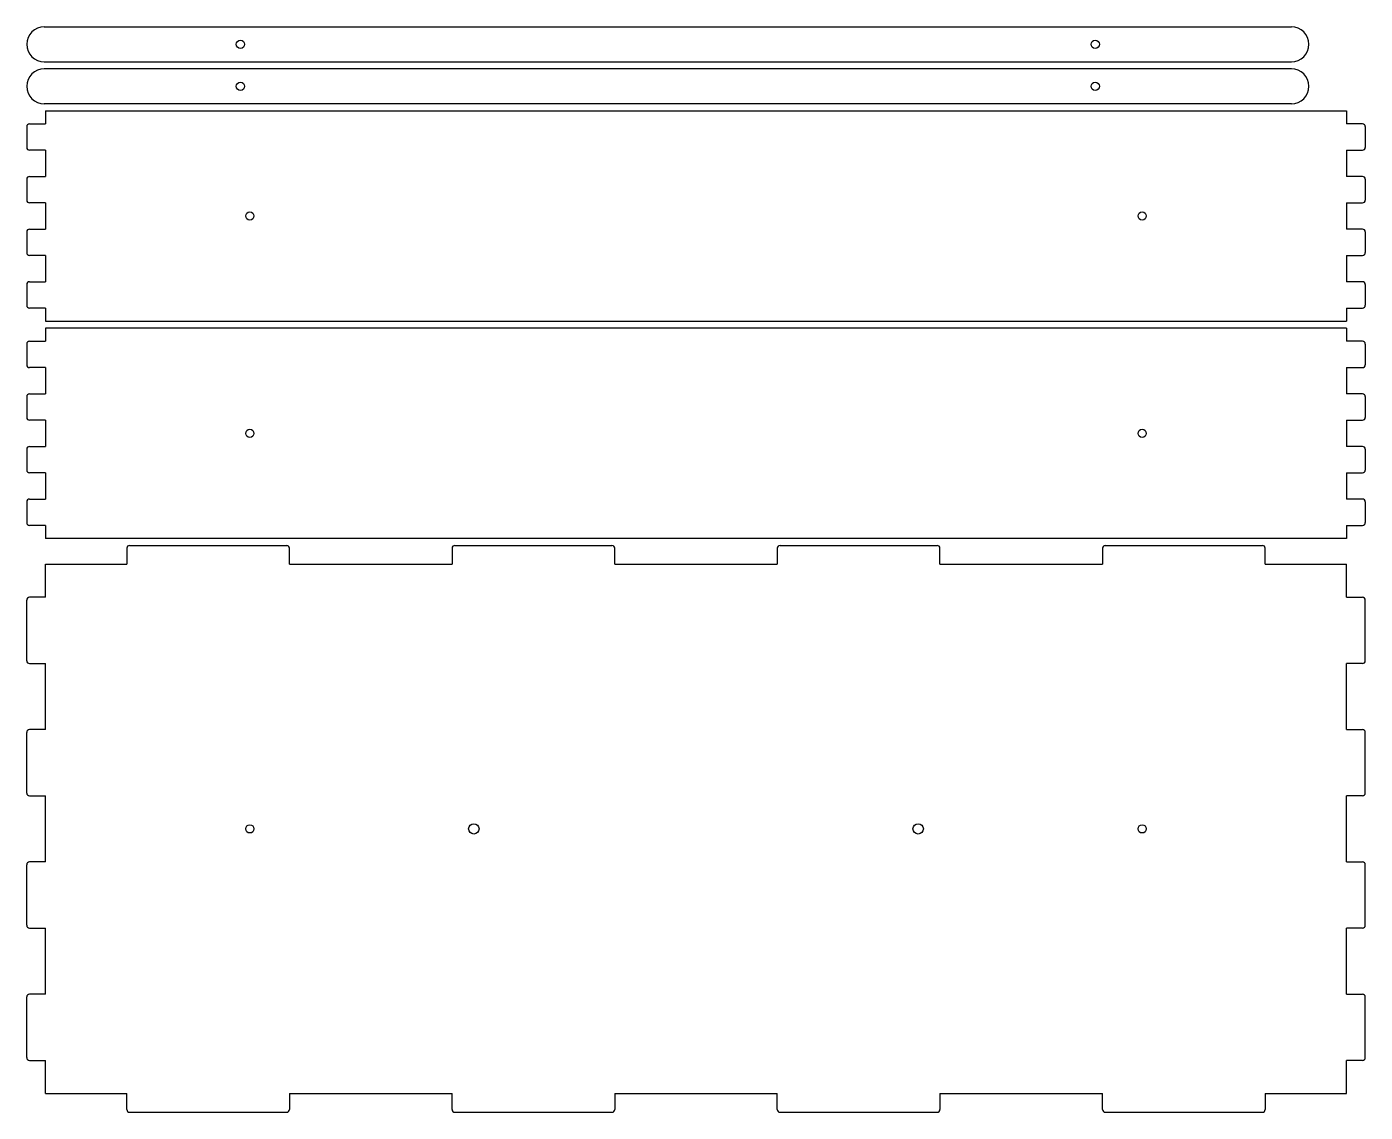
# Model space of a CAD drawing. Header units: millimetres. Extents: x 0 to 969, y 0 to 786.
import ezdxf

# ---------------------------------------------------------------- set-up
doc = ezdxf.new("R2010")
doc.units = ezdxf.units.MM
doc.layers.add('SheetCutProfiles', color=7, linetype='CONTINUOUS')

msp = doc.modelspace()

# ---------------------------------------------------------------- linework, layer by layer
at = {"layer": 'SheetCutProfiles'}
for p, q in [((12.7, 786), (915.7, 786)), ((12.7, 760.6), (915.7, 760.6)), ((915.7, 755.6), (12.7, 755.6)), ((915.7, 730.2), (12.7, 730.2)), ((13.6, 725.2), (955.6, 725.2)), ((13.6, 725.2), (13.6, 715.675)), ((955.6, 725.2), (955.6, 715.675)), ((0, 713.675), (0, 698.625)), ((2, 715.675), (13.6, 715.675)), ((967.2, 715.675), (955.6, 715.675)), ((969.2, 713.675), (969.2, 698.625)), ((13.6, 696.625), (2, 696.625)), ((13.6, 696.625), (13.6, 677.575)), ((955.6, 696.625), (955.6, 677.575)), ((955.6, 696.625), (967.2, 696.625)), ((0, 675.575), (0, 660.525)), ((2, 677.575), (13.6, 677.575)), ((967.2, 677.575), (955.6, 677.575)), ((969.2, 675.575), (969.2, 660.525)), ((13.6, 658.525), (2, 658.525)), ((13.6, 658.525), (13.6, 639.475)), ((955.6, 658.525), (955.6, 639.475)), ((955.6, 658.525), (967.2, 658.525)), ((0, 637.475), (0, 622.425)), ((2, 639.475), (13.6, 639.475)), ((967.2, 639.475), (955.6, 639.475)), ((969.2, 637.475), (969.2, 622.425)), ((13.6, 620.425), (2, 620.425)), ((13.6, 620.425), (13.6, 601.375)), ((955.6, 620.425), (955.6, 601.375)), ((955.6, 620.425), (967.2, 620.425)), ((2, 601.375), (13.6, 601.375)), ((967.2, 601.375), (955.6, 601.375)), ((0, 599.375), (0, 584.325)), ((969.2, 599.375), (969.2, 584.325)), ((13.6, 582.325), (2, 582.325)), ((13.6, 582.325), (13.6, 572.8)), ((955.6, 582.325), (955.6, 572.8)), ((955.6, 582.325), (967.2, 582.325)), ((13.6, 572.8), (955.6, 572.8)), ((13.6, 567.8), (13.6, 558.275)), ((955.6, 567.8), (13.6, 567.8)), ((955.6, 567.8), (955.6, 558.275)), ((0, 556.275), (0, 541.225)), ((2, 558.275), (13.6, 558.275)), ((967.2, 558.275), (955.6, 558.275)), ((969.2, 556.275), (969.2, 541.225)), ((13.6, 539.225), (2, 539.225)), ((13.6, 539.225), (13.6, 520.175)), ((955.6, 539.225), (967.2, 539.225)), ((955.6, 539.225), (955.6, 520.175)), ((0, 518.175), (0, 503.125)), ((2, 520.175), (13.6, 520.175)), ((967.2, 520.175), (955.6, 520.175)), ((969.2, 518.175), (969.2, 503.125)), ((13.6, 501.125), (2, 501.125)), ((13.6, 501.125), (13.6, 482.075)), ((955.6, 501.125), (967.2, 501.125)), ((955.6, 501.125), (955.6, 482.075)), ((0, 480.075), (0, 465.025)), ((2, 482.075), (13.6, 482.075)), ((967.2, 482.075), (955.6, 482.075)), ((969.2, 480.075), (969.2, 465.025)), ((13.6, 463.025), (2, 463.025)), ((13.6, 463.025), (13.6, 443.975)), ((955.6, 463.025), (967.2, 463.025)), ((955.6, 463.025), (955.6, 443.975)), ((0, 441.975), (0, 426.925)), ((2, 443.975), (13.6, 443.975)), ((967.2, 443.975), (955.6, 443.975)), ((969.2, 441.975), (969.2, 426.925)), ((13.6, 424.925), (2, 424.925)), ((13.6, 424.925), (13.6, 415.4)), ((955.6, 424.925), (967.2, 424.925)), ((955.6, 424.925), (955.6, 415.4)), ((955.6, 415.4), (13.6, 415.4)), ((72.475, 408.4), (72.475, 396.8)), ((74.475, 410.4), (188.225, 410.4)), ((190.225, 396.8), (190.225, 408.4)), ((307.975, 408.4), (307.975, 396.8)), ((309.975, 410.4), (423.725, 410.4)), ((425.725, 396.8), (425.725, 408.4)), ((543.475, 408.4), (543.475, 396.8)), ((545.475, 410.4), (659.225, 410.4)), ((661.225, 396.8), (661.225, 408.4)), ((778.975, 408.4), (778.975, 396.8)), ((780.975, 410.4), (894.725, 410.4)), ((896.725, 396.8), (896.725, 408.4)), ((13.6, 396.8), (72.475, 396.8)), ((13.6, 372.85), (13.6, 396.8)), ((190.225, 396.8), (307.975, 396.8)), ((425.725, 396.8), (543.475, 396.8)), ((661.225, 396.8), (778.975, 396.8)), ((896.725, 396.8), (955.6, 396.8)), ((955.6, 372.85), (955.6, 396.8)), ((0, 326.95), (0, 370.85)), ((13.6, 372.85), (2, 372.85)), ((955.6, 372.85), (967.2, 372.85)), ((969.2, 326.95), (969.2, 370.85)), ((2, 324.95), (13.6, 324.95)), ((13.6, 277.05), (13.6, 324.95)), ((955.6, 277.05), (955.6, 324.95)), ((967.2, 324.95), (955.6, 324.95)), ((0, 231.15), (0, 275.05)), ((13.6, 277.05), (2, 277.05)), ((955.6, 277.05), (967.2, 277.05)), ((969.2, 231.15), (969.2, 275.05)), ((2, 229.15), (13.6, 229.15)), ((13.6, 181.25), (13.6, 229.15)), ((955.6, 181.25), (955.6, 229.15)), ((967.2, 229.15), (955.6, 229.15)), ((0, 135.35), (0, 179.25)), ((13.6, 181.25), (2, 181.25)), ((955.6, 181.25), (967.2, 181.25)), ((969.2, 135.35), (969.2, 179.25)), ((2, 133.35), (13.6, 133.35)), ((13.6, 85.45), (13.6, 133.35)), ((955.6, 85.45), (955.6, 133.35)), ((967.2, 133.35), (955.6, 133.35)), ((0, 39.55), (0, 83.45)), ((13.6, 85.45), (2, 85.45)), ((955.6, 85.45), (967.2, 85.45)), ((969.2, 39.55), (969.2, 83.45)), ((2, 37.55), (13.6, 37.55)), ((13.6, 13.6), (13.6, 37.55)), ((955.6, 13.6), (955.6, 37.55)), ((967.2, 37.55), (955.6, 37.55)), ((13.6, 13.6), (72.475, 13.6)), ((72.475, 2), (72.475, 13.6)), ((190.225, 13.6), (190.225, 2)), ((190.225, 13.6), (307.975, 13.6)), ((307.975, 2), (307.975, 13.6)), ((425.725, 13.6), (425.725, 2)), ((425.725, 13.6), (543.475, 13.6)), ((543.475, 2), (543.475, 13.6)), ((661.225, 13.6), (661.225, 2)), ((661.225, 13.6), (778.975, 13.6)), ((778.975, 2), (778.975, 13.6)), ((896.725, 13.6), (896.725, 2)), ((896.725, 13.6), (955.6, 13.6)), ((74.475, 0), (188.225, 0)), ((309.975, 0), (423.725, 0)), ((545.475, 0), (659.225, 0)), ((780.975, 0), (894.725, 0))]:
    msp.add_line(p, q, dxfattribs=at)
for centre, radius in [((154.733, 773.3), 3), ((773.667, 773.3), 3), ((154.733, 742.9), 3), ((773.667, 742.9), 3), ((161.533, 649), 3), ((807.667, 649), 3), ((161.533, 491.6), 3), ((807.667, 491.6), 3), ((161.533, 205.2), 3), ((323.733, 205.2), 3.75), ((645.467, 205.2), 3.75), ((807.667, 205.2), 3)]:
    msp.add_circle(centre, radius, dxfattribs=at)
for centre, radius, start, end in [((12.7, 773.3), 12.7, 90, -90), ((915.7, 773.3), 12.7, -90, 90), ((12.7, 742.9), 12.7, 90, -90), ((915.7, 742.9), 12.7, -90, 90), ((2, 713.675), 2, 90, 180), ((967.2, 713.675), 2, 0, 90), ((2, 698.625), 2, 180, -90), ((967.2, 698.625), 2, -90, 0), ((2, 675.575), 2, 90, 180), ((967.2, 675.575), 2, 0, 90), ((2, 660.525), 2, 180, -90), ((967.2, 660.525), 2, -90, 0), ((2, 637.475), 2, 90, 180), ((967.2, 637.475), 2, 0, 90), ((2, 622.425), 2, 180, -90), ((967.2, 622.425), 2, -90, 0), ((2, 599.375), 2, 90, 180), ((967.2, 599.375), 2, 0, 90), ((2, 584.325), 2, 180, -90), ((967.2, 584.325), 2, -90, 0), ((2, 556.275), 2, 90, 180), ((967.2, 556.275), 2, 0, 90), ((2, 541.225), 2, 180, -90), ((967.2, 541.225), 2, -90, 0), ((2, 518.175), 2, 90, 180), ((967.2, 518.175), 2, 0, 90), ((2, 503.125), 2, 180, -90), ((967.2, 503.125), 2, -90, 0), ((2, 480.075), 2, 90, 180), ((967.2, 480.075), 2, 0, 90), ((2, 465.025), 2, 180, -90), ((967.2, 465.025), 2, -90, 0), ((2, 441.975), 2, 90, 180), ((967.2, 441.975), 2, 0, 90), ((2, 426.925), 2, 180, -90), ((967.2, 426.925), 2, -90, 0), ((74.475, 408.4), 2, 90, 180), ((188.225, 408.4), 2, 0, 90), ((309.975, 408.4), 2, 90, 180), ((423.725, 408.4), 2, 0, 90), ((545.475, 408.4), 2, 90, 180), ((659.225, 408.4), 2, 0, 90), ((780.975, 408.4), 2, 90, 180), ((894.725, 408.4), 2, 0, 90), ((2, 370.85), 2, 90, 180), ((967.2, 370.85), 2, 0, 90), ((2, 326.95), 2, 180, -90), ((967.2, 326.95), 2, -90, 0), ((2, 275.05), 2, 90, 180), ((967.2, 275.05), 2, 0, 90), ((2, 231.15), 2, 180, -90), ((967.2, 231.15), 2, -90, 0), ((2, 179.25), 2, 90, 180), ((967.2, 179.25), 2, 0, 90), ((2, 135.35), 2, 180, -90), ((967.2, 135.35), 2, -90, 0), ((2, 83.45), 2, 90, 180), ((967.2, 83.45), 2, 0, 90), ((2, 39.55), 2, 180, -90), ((967.2, 39.55), 2, -90, 0), ((74.475, 2), 2, 180, -90), ((188.225, 2), 2, -90, 0), ((309.975, 2), 2, 180, -90), ((423.725, 2), 2, -90, 0), ((545.475, 2), 2, 180, -90), ((659.225, 2), 2, -90, 0), ((780.975, 2), 2, 180, -90), ((894.725, 2), 2, -90, 0)]:
    msp.add_arc(centre, radius, start, end, dxfattribs=at)

doc.saveas('drawing.dxf')
